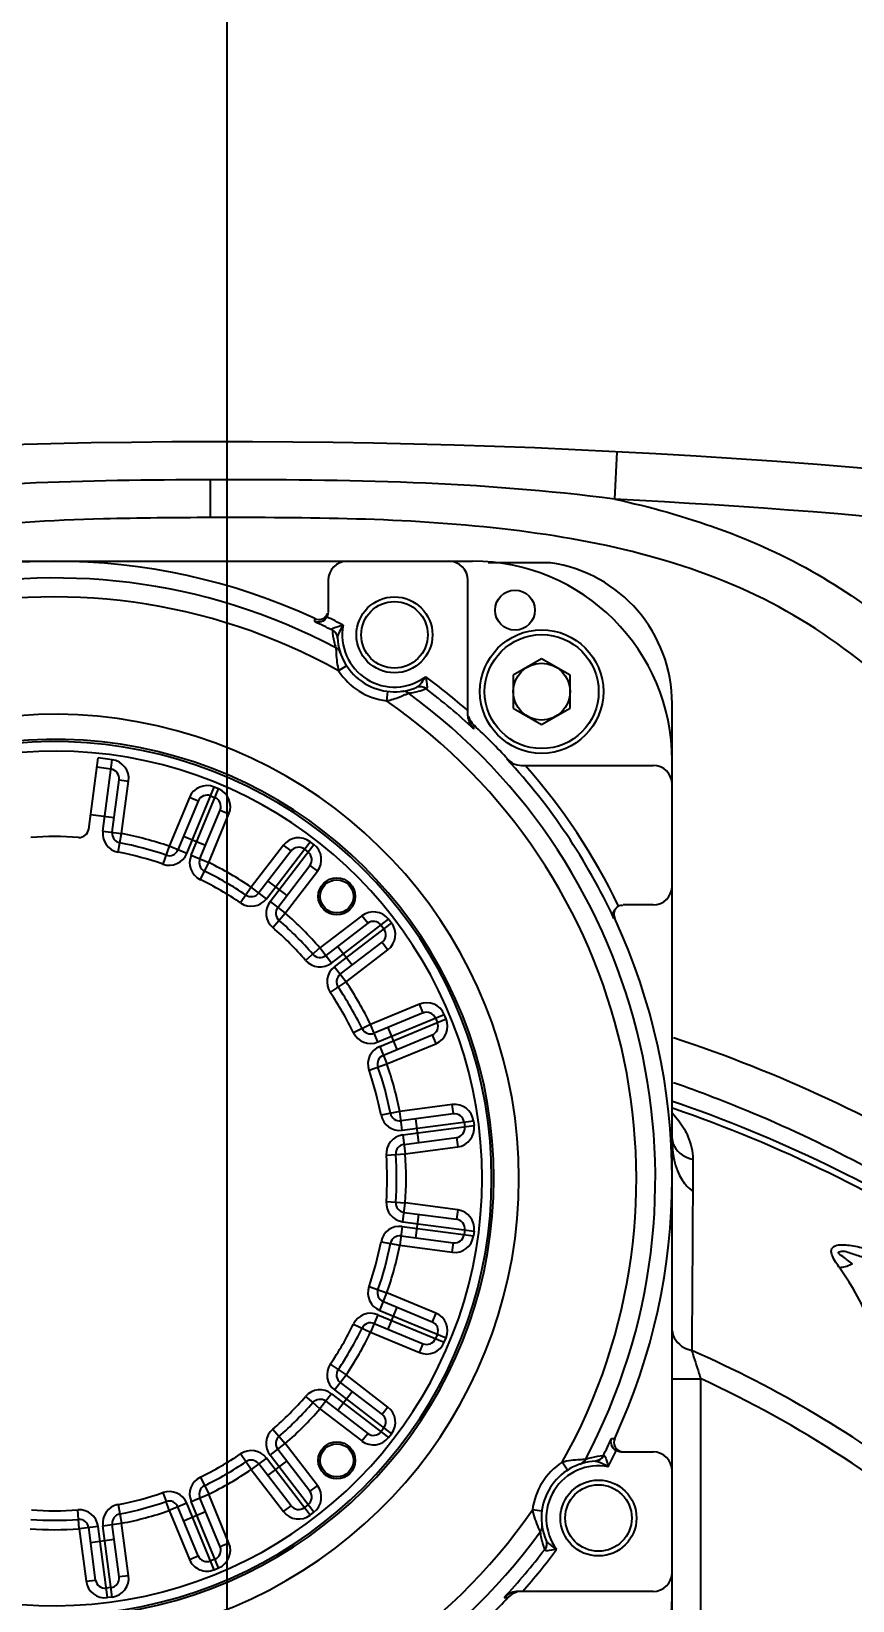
# Model space of a CAD drawing. Header units: millimetres. Extents: x 7426 to 8737, y 124 to 421.
# Drawn here: x 8493.94 to 8496.82, y 212.94 to 218.45 of the extents above; entities that cross this region are included whole.
import ezdxf

# ---------------------------------------------------------------- set-up
doc = ezdxf.new("R2010")
doc.units = ezdxf.units.MM
doc.linetypes.add('CENTER', pattern=[0.6, 0.375, -0.075, 0.075, -0.075])
for name, color, linetype in [('中心线', 7, 'Continuous'), ('外形图', 7, 'Continuous'), ('尺寸标注', 7, 'Continuous')]:
    doc.layers.add(name, color=color, linetype=linetype)
doc.styles.add('微软雅黑', font='msyh.ttc')
doc.dimstyles.new('尺寸标注_1_30比例', dxfattribs={"dimtxt": 2.1, "dimasz": 1.7, "dimexe": 0.5, "dimexo": 0.4, "dimgap": 0.5, "dimtad": 1, "dimdec": 1, "dimlfac": 30, "dimdsep": 46, "dimtxsty": '微软雅黑', "dimcen": 0.09, "dimadec": 0, "dimazin": 0, "dimtp": 0.01, "dimtm": 0.01, "dimtfac": 1, "dimtdec": 1, "dimtofl": 0, "dimtmove": 0, "dimatfit": 3, "dimfxl": 1, "dimtolj": 1, "dimarcsym": 0})

# ---------------------------------------------------------------- blocks, each defined once
blk = doc.blocks.new('*D1305')
at = {"layer": 'Defpoints', "color": 0}
for p in [(8485.0037, 232.4237), (8436.1924, 220.4238), (8494.6243, 210.1207), (8494.6243, 210.1207), (8553.9577, 210.1207)]:
    blk.add_point(p, dxfattribs=at)
at = {"layer": '尺寸标注', "color": 0, "lineweight": -2, "ltscale": 10}
blk.add_arc((8494.6243, 210.1207), 24.2895, 4.01089, 165.98911, dxfattribs=at)
at = {"layer": '尺寸标注', "color": 0}
for points in [[(8470.7803, 216.0602), (8471.3345, 215.9424), (8470.7038, 214.3385)], [(8518.5712, 211.8097), (8519.1375, 211.8295), (8518.9139, 210.1207)]]:
    blk.add_solid(points, dxfattribs=at)
at = {"layer": '尺寸标注', "color": 0, "insert": (8503.4089, 234.4644), "char_height": 2.1, "attachment_point": 5, "rotation": 340.1577, "style": '微软雅黑'}
blk.add_mtext('\\A1;+\\A1;170%%d', dxfattribs=at)

msp = doc.modelspace()

# ---------------------------------------------------------------- linework, layer by layer
at = {"layer": '中心线', "linetype": 'CENTER', "ltscale": 50}
msp.add_line((8494.6243, 210.1207), (8494.6243, 254.2299), dxfattribs=at)
at = {"layer": '外形图', "linetype": 'Continuous'}
for p, q in [((8495.9851, 216.8085), (8495.9936, 216.975)), ((8494.5667, 216.7438), (8494.5665, 216.8765)), ((8492.5528, 216.5909), (8495.4862, 216.5909)), ((8495.759, 216.5855), (8495.5402, 216.5855)), ((8494.9795, 216.5242), (8494.9795, 216.4107)), ((8495.4695, 216.0526), (8495.4695, 216.5242)), ((8494.9933, 216.35), (8494.9939, 216.3485)), ((8495.044, 216.2236), (8495.016, 216.2055)), ((8495.7283, 216.2485), (8495.6283, 216.1908)), ((8495.8283, 216.1908), (8495.7283, 216.2485)), ((8495.6283, 216.1908), (8495.6283, 216.0753)), ((8495.8283, 216.0753), (8495.8283, 216.1908)), ((8495.1877, 216.1338), (8495.1837, 216.1007)), ((8495.3219, 216.1436), (8495.3235, 216.1437)), ((8495.6283, 216.0753), (8495.7283, 216.0176)), ((8495.7283, 216.0176), (8495.8283, 216.0753)), ((8496.1862, 215.8909), (8496.1862, 216.0909)), ((8495.4908, 216.0015), (8495.4909, 216.0146)), ((8494.1389, 215.6502), (8494.1718, 215.9003)), ((8494.2214, 215.8938), (8494.1718, 215.9003)), ((8494.1884, 215.6436), (8494.2214, 215.8938)), ((8495.6067, 215.8956), (8495.6099, 215.8956)), ((8496.1862, 212.9575), (8496.1862, 215.8909)), ((8494.217, 215.8607), (8494.1675, 215.8672)), ((8495.6579, 215.8742), (8496.1195, 215.8742)), ((8494.2215, 215.6393), (8494.2457, 215.8233)), ((8494.2457, 215.8233), (8494.2788, 215.819)), ((8494.2545, 215.6349), (8494.2788, 215.819)), ((8494.4829, 215.5647), (8494.5795, 215.7978)), ((8494.4983, 215.5584), (8494.5948, 215.7914)), ((8494.5948, 215.7914), (8494.5795, 215.7978)), ((8494.4923, 215.7617), (8494.4213, 215.5902)), ((8494.5231, 215.749), (8494.4521, 215.5775)), ((8494.5231, 215.749), (8494.4923, 215.7617)), ((8494.5667, 215.767), (8494.5821, 215.7606)), ((8494.1457, 215.702), (8494.2283, 215.6911)), ((8494.5291, 215.5456), (8494.6001, 215.7171)), ((8494.5599, 215.5328), (8494.6309, 215.7043)), ((8494.6001, 215.7171), (8494.6309, 215.7043)), ((8494.1884, 215.6436), (8494.2545, 215.6349)), ((8494.2418, 215.5695), (8494.2545, 215.6349)), ((8494.4721, 215.6258), (8494.5491, 215.5939)), ((8494.4213, 215.5902), (8494.3996, 215.5272)), ((8494.4829, 215.5647), (8494.4213, 215.5902)), ((8494.4983, 215.5584), (8494.5599, 215.5328)), ((8494.8224, 215.5938), (8494.7094, 215.4465)), ((8494.8489, 215.5735), (8494.7359, 215.4262)), ((8494.7623, 215.4059), (8494.9159, 215.6061)), ((8494.7755, 215.3958), (8494.9291, 215.5959)), ((8494.8489, 215.5735), (8494.8224, 215.5938)), ((8494.8956, 215.5796), (8494.9088, 215.5695)), ((8494.9291, 215.5959), (8494.9159, 215.6061)), ((8494.5307, 215.4729), (8494.5599, 215.5328)), ((8494.802, 215.3755), (8494.915, 215.5228)), ((8494.915, 215.5228), (8494.9414, 215.5025)), ((8494.7677, 215.4677), (8494.8338, 215.417)), ((8494.8284, 215.3552), (8494.9414, 215.5025)), ((8494.7094, 215.4465), (8494.6721, 215.3913)), ((8494.7623, 215.4059), (8494.7094, 215.4465)), ((8494.7755, 215.3958), (8494.8284, 215.3552)), ((8494.7847, 215.3049), (8494.8284, 215.3552)), ((8495.0978, 215.3461), (8494.9505, 215.2331)), ((8495.1181, 215.3197), (8495.0978, 215.3461)), ((8496.1195, 215.3842), (8496.0141, 215.3842)), ((8495.1181, 215.3197), (8494.9708, 215.2067)), ((8494.9911, 215.1802), (8495.1912, 215.3338)), ((8495.0012, 215.167), (8495.2014, 215.3206)), ((8495.1648, 215.3135), (8495.1749, 215.3003)), ((8495.2014, 215.3206), (8495.1912, 215.3338)), ((8495.9846, 215.3368), (8495.982, 215.3368)), ((8494.9505, 215.2331), (8494.9002, 215.1894)), ((8494.9911, 215.1802), (8494.9505, 215.2331)), ((8495.063, 215.1724), (8495.0123, 215.2385)), ((8495.0215, 215.1406), (8495.1688, 215.2536)), ((8495.1688, 215.2536), (8495.1891, 215.2271)), ((8495.0418, 215.1141), (8495.1891, 215.2271)), ((8495.0012, 215.167), (8495.0418, 215.1141)), ((8494.9866, 215.0768), (8495.0418, 215.1141)), ((8495.2996, 215.0356), (8495.1281, 214.9646)), ((8495.3124, 215.0048), (8495.2996, 215.0356)), ((8495.1281, 214.9646), (8495.0682, 214.9354)), ((8495.1537, 214.903), (8495.1281, 214.9646)), ((8495.3124, 215.0048), (8495.1409, 214.9338)), ((8495.1537, 214.903), (8495.3867, 214.9995)), ((8495.16, 214.8876), (8495.3931, 214.9841)), ((8495.2211, 214.8768), (8495.1892, 214.9538)), ((8495.3559, 214.9868), (8495.3623, 214.9714)), ((8495.3931, 214.9841), (8495.3867, 214.9995)), ((8495.1728, 214.8568), (8495.3443, 214.9278)), ((8495.1855, 214.826), (8495.357, 214.897)), ((8495.3443, 214.9278), (8495.357, 214.897)), ((8495.16, 214.8876), (8495.1855, 214.826)), ((8495.1225, 214.8043), (8495.1855, 214.826)), ((8495.4143, 214.6835), (8495.2302, 214.6592)), ((8495.4186, 214.6504), (8495.4143, 214.6835)), ((8495.2302, 214.6592), (8495.1648, 214.6465)), ((8495.2389, 214.5931), (8495.2302, 214.6592)), ((8495.4186, 214.6504), (8495.2346, 214.6262)), ((8495.2389, 214.5931), (8495.4891, 214.6261)), ((8495.2973, 214.5504), (8495.2864, 214.633)), ((8495.456, 214.6217), (8495.4582, 214.6052)), ((8495.4891, 214.6261), (8495.4912, 214.6096)), ((8495.2411, 214.5766), (8495.4912, 214.6096)), ((8495.2411, 214.5766), (8495.2498, 214.5105)), ((8495.2455, 214.5436), (8495.4295, 214.5678)), ((8495.4295, 214.5678), (8495.4338, 214.5348)), ((8495.2498, 214.5105), (8495.4338, 214.5348)), ((8495.1833, 214.5059), (8495.2498, 214.5105)), ((8495.1833, 214.3425), (8495.2498, 214.3379)), ((8495.2411, 214.2718), (8495.2498, 214.3379)), ((8495.2455, 214.3048), (8495.4295, 214.2806)), ((8495.4338, 214.3136), (8495.2498, 214.3379)), ((8495.2864, 214.2154), (8495.2973, 214.298)), ((8495.4338, 214.3136), (8495.4295, 214.2806)), ((8495.2389, 214.2553), (8495.2302, 214.1892)), ((8495.2389, 214.2553), (8495.4891, 214.2223)), ((8495.2411, 214.2718), (8495.4912, 214.2389)), ((8495.4582, 214.2432), (8495.456, 214.2267)), ((8495.4912, 214.2389), (8495.4891, 214.2223)), ((8495.1648, 214.2019), (8495.2302, 214.1892)), ((8495.2302, 214.1892), (8495.4143, 214.1649)), ((8495.2346, 214.2222), (8495.4186, 214.198)), ((8495.4143, 214.1649), (8495.4186, 214.198)), ((8495.1225, 214.0441), (8495.1855, 214.0224)), ((8495.16, 213.9608), (8495.1855, 214.0224)), ((8495.357, 213.9514), (8495.1855, 214.0224)), ((8495.16, 213.9608), (8495.3931, 213.8643)), ((8495.1728, 213.9916), (8495.3443, 213.9206)), ((8495.1892, 213.8946), (8495.2211, 213.9716)), ((8495.0682, 213.913), (8495.1281, 213.8838)), ((8495.1537, 213.9454), (8495.1281, 213.8838)), ((8495.1409, 213.9146), (8495.3124, 213.8436)), ((8495.1537, 213.9454), (8495.3867, 213.8489)), ((8495.357, 213.9514), (8495.3443, 213.9206)), ((8495.1281, 213.8838), (8495.2996, 213.8128)), ((8495.3623, 213.877), (8495.3559, 213.8616)), ((8495.3867, 213.8489), (8495.3931, 213.8643)), ((8495.2996, 213.8128), (8495.3124, 213.8436)), ((8494.9866, 213.7716), (8495.0418, 213.7343)), ((8495.0012, 213.6814), (8495.0418, 213.7343)), ((8495.0215, 213.7078), (8495.1688, 213.5948)), ((8495.1891, 213.6213), (8495.0418, 213.7343)), ((8496.1862, 213.7211), (8496.2862, 213.7211)), ((8496.2862, 213.7211), (8496.2862, 212.7575)), ((8494.9002, 213.659), (8494.9253, 213.6371)), ((8494.9505, 213.6153), (8494.9253, 213.6371)), ((8494.9911, 213.6682), (8494.9505, 213.6153)), ((8494.9708, 213.6417), (8495.1181, 213.5287)), ((8494.9911, 213.6682), (8495.1912, 213.5146)), ((8495.0012, 213.6814), (8495.2014, 213.5278)), ((8495.0123, 213.6099), (8495.063, 213.676)), ((8494.9505, 213.6153), (8495.0978, 213.5023)), ((8495.1891, 213.6213), (8495.1688, 213.5948)), ((8494.7847, 213.5435), (8494.8284, 213.4932)), ((8495.0978, 213.5023), (8495.1181, 213.5287)), ((8495.1749, 213.5481), (8495.1648, 213.5349)), ((8495.1912, 213.5146), (8495.2014, 213.5278)), ((8494.7755, 213.4526), (8494.8284, 213.4932)), ((8494.915, 213.3256), (8494.802, 213.4729)), ((8494.9414, 213.3459), (8494.8284, 213.4932)), ((8494.7094, 213.4019), (8494.6721, 213.4571)), ((8494.7623, 213.4425), (8494.7094, 213.4019)), ((8494.8489, 213.2749), (8494.7359, 213.4222)), ((8494.9159, 213.2423), (8494.7623, 213.4425)), ((8494.7677, 213.3807), (8494.8338, 213.4314)), ((8494.9291, 213.2525), (8494.7755, 213.4526)), ((8495.8189, 213.3997), (8495.8008, 213.4277)), ((8495.9239, 213.4308), (8495.9276, 213.4296)), ((8495.9453, 213.4504), (8495.9438, 213.4498)), ((8496.006, 213.4642), (8496.1195, 213.4642)), ((8494.5307, 213.3755), (8494.5599, 213.3156)), ((8494.7094, 213.4019), (8494.8224, 213.2546)), ((8494.3996, 213.3212), (8494.4105, 213.2897)), ((8494.4983, 213.29), (8494.5599, 213.3156)), ((8494.6001, 213.1313), (8494.5291, 213.3028)), ((8494.6309, 213.1441), (8494.5599, 213.3156)), ((8494.9414, 213.3459), (8494.915, 213.3256)), ((8494.1058, 213.1939), (8494.1012, 213.2604)), ((8494.2418, 213.2789), (8494.2545, 213.2135)), ((8494.4108, 213.2887), (8494.4105, 213.2897)), ((8494.4172, 213.27), (8494.4108, 213.2887)), ((8494.4213, 213.2582), (8494.4172, 213.27)), ((8494.4829, 213.2837), (8494.4213, 213.2582)), ((8494.4213, 213.2582), (8494.4923, 213.0867)), ((8494.5231, 213.0994), (8494.4521, 213.2709)), ((8494.4721, 213.2226), (8494.5491, 213.2545)), ((8494.5795, 213.0506), (8494.4829, 213.2837)), ((8494.5948, 213.057), (8494.4983, 213.29)), ((8494.8224, 213.2546), (8494.8489, 213.2749)), ((8494.9088, 213.2789), (8494.8956, 213.2688)), ((8494.9159, 213.2423), (8494.9291, 213.2525)), ((8495.7291, 213.256), (8495.696, 213.2601)), ((8494.1719, 213.2026), (8494.1058, 213.1939)), ((8494.1058, 213.1939), (8494.1301, 213.0099)), ((8494.1631, 213.0142), (8494.1389, 213.1982)), ((8494.2049, 212.9525), (8494.1719, 213.2026)), ((8494.1884, 213.2048), (8494.2545, 213.2135)), ((8494.2214, 212.9546), (8494.1884, 213.2048)), ((8494.2457, 213.0251), (8494.2215, 213.2091)), ((8494.2788, 213.0294), (8494.2545, 213.2135)), ((8494.1457, 213.1464), (8494.2283, 213.1573)), ((8494.6309, 213.1441), (8494.6001, 213.1313)), ((8494.4923, 213.0867), (8494.5231, 213.0994)), ((8494.5821, 213.0878), (8494.5667, 213.0814)), ((8495.7389, 213.1218), (8495.739, 213.1202)), ((8494.2788, 213.0294), (8494.2457, 213.0251)), ((8494.5795, 213.0506), (8494.5948, 213.057)), ((8494.1301, 213.0099), (8494.1631, 213.0142)), ((8494.217, 212.9877), (8494.2005, 212.9855)), ((8496.1195, 212.9742), (8495.6479, 212.9742)), ((8494.2214, 212.9546), (8494.2049, 212.9525)), ((8495.5968, 212.9529), (8495.6099, 212.9528)), ((8496.1862, 212.7575), (8496.1862, 212.9575))]:
    msp.add_line(p, q, dxfattribs=at)
at = {"layer": '外形图'}
msp.add_circle((8494.6063, 210.1207), 9.7901, dxfattribs=at)
at = {"layer": '外形图', "linetype": 'Continuous'}
for centre, radius in [((8495.2118, 216.3323), 0.1333), ((8495.2118, 216.3323), 0.1167), ((8495.6348, 216.4189), 0.07), ((8495.7283, 216.133), 0.2167), ((8495.7283, 216.133), 0.2), ((8495.7283, 216.133), 0.1), ((8495.0095, 215.4142), 0.065), ((8495.0095, 215.4142), 0.0583), ((8495.0095, 213.4343), 0.065), ((8495.0095, 213.4343), 0.0583), ((8495.9276, 213.2319), 0.1333), ((8495.9276, 213.2319), 0.1167)]:
    msp.add_circle(centre, radius, dxfattribs=at)
at = {"layer": '外形图'}
msp.add_arc((8494.6243, 210.1207), 59.3333, 190, 44.357129, dxfattribs=at)
at = {"layer": '外形图', "linetype": 'Continuous'}
for centre, radius, start, end in [((8494.6243, 190.3435), 26.6667, 80.97577, 100.46271), ((8494.6243, 190.3435), 26.5, 81.02481, 87.05662), ((8494.0195, 214.4242), 2.1667, 65.0887, 114.9113), ((8495.0462, 216.5242), 0.0667, 90, 180), ((8495.4028, 216.5242), 0.0667, 0, 90), ((8495.4862, 215.8909), 0.7, 0, 90), ((8495.6862, 216.0909), 0.5, 0, 81.624), ((8494.0195, 214.4242), 2.1076, 62.0736, 143.9264), ((8494.0195, 214.4242), 2.041, 60.7761, 145.2238), ((8494.9462, 216.4195), 0.0333, 245.1046, 335.9296), ((8492.5631, 216.3931), 2.369, 359.6498, 359.9079), ((8494.0195, 214.4242), 2.1903, 62.4747, 64.1211), ((8494.0195, 214.4242), 2.157, 63.144, 64.9705), ((8495.2275, 216.3637), 0.2341, 183.7167, 193.8115), ((8495.2118, 216.3323), 0.1833, 169.2386, 306.7613), ((8495.2276, 216.3639), 0.2342, 193.839, 199.3152), ((8495.4266, 216.2893), 0.42, 180.395, 182.9973), ((8495.2118, 216.3323), 0.2, 182.7361, 293.2639), ((8494.9807, 216.3189), 0.0315, 3.325, 6.881), ((8495.2118, 216.3323), 0.2333, 212.9341, 263.0659), ((8494.0195, 214.4242), 2.1903, 48.5458, 53.5253), ((8495.0894, 216.4817), 0.3932, 291.0022, 293.5221), ((8495.0748, 216.5156), 0.43, 293.5049, 294.9381), ((8495.0768, 216.5118), 0.4258, 294.913, 295.5636), ((8495.2332, 216.3603), 0.2342, 276.6848, 282.161), ((8494.0195, 214.4242), 2.1076, 332.0736, 53.9264), ((8495.2333, 216.3596), 0.2335, 282.1945, 284.7841), ((8495.3011, 216.1187), 0.0315, 109.1184, 112.6751), ((8495.2319, 216.3649), 0.2389, 284.7773, 285.2507), ((8495.2334, 216.3596), 0.2335, 285.2441, 292.2882), ((8494.0195, 214.4242), 2.157, 46.9926, 52.856), ((8494.0195, 214.4242), 2.041, 330.7761, 55.2239), ((8494.0195, 214.4242), 1.629, 205.5058, 154.492), ((8495.5362, 216.0636), 0.0667, 195.7585, 227.2447), ((8494.0195, 214.4242), 2.1667, 42.7743, 47.2258), ((8494.0195, 214.4242), 1.5412, 207.0999, 152.9001), ((8494.0195, 214.4242), 1.5333, 207.9101, 152.0899), ((8494.0195, 214.4242), 1.5, 209.2676, 150.7324), ((8494.2127, 215.8277), 0.0667, 352.5, 82.5), ((8494.0195, 214.4242), 2.1643, 24.9402, 42.8318), ((8495.6582, 215.947), 0.0727, 224.9387, 235.3317), ((8495.6589, 215.9409), 0.0667, 222.7428, 238.515), ((8494.2127, 215.8277), 0.0333, 352.5, 82.5), ((8495.6586, 215.9476), 0.0735, 235.3363, 244.865), ((8494.0195, 214.4242), 2.1976, 25.7869, 41.2854), ((8496.1195, 215.8075), 0.0667, 0, 90), ((8494.5539, 215.7362), 0.0667, 67.5, 157.5), ((8494.5693, 215.7298), 0.0667, 337.5, 67.5), ((8494.5539, 215.7362), 0.0333, 67.5, 157.5), ((8494.5693, 215.7298), 0.0333, 337.5, 67.5), ((8494.0195, 214.4242), 1.2, 85.9864, 94.0136), ((8494.1058, 215.6545), 0.0333, 265.9864, 352.5), ((8494.2545, 215.6349), 0.0667, 172.5, 259.0136), ((8494.2545, 215.6349), 0.0333, 172.5, 259.0136), ((8494.0195, 214.4242), 1.2333, 70.9864, 79.0136), ((8494.8753, 215.5532), 0.0667, 52.5, 142.5), ((8494.0195, 214.4242), 1.1667, 70.9864, 79.0136), ((8494.0195, 214.4242), 1.2, 70.9864, 79.0136), ((8494.4213, 215.5902), 0.0667, 250.9864, 337.5), ((8494.4213, 215.5902), 0.0333, 250.9864, 337.5), ((8494.5599, 215.5328), 0.0667, 157.5, 244.0136), ((8494.8753, 215.5532), 0.0333, 52.5, 142.5), ((8494.8885, 215.543), 0.0333, 322.5, 52.5), ((8494.8885, 215.543), 0.0667, 322.5, 52.5), ((8494.5599, 215.5328), 0.0333, 157.5, 244.0136), ((8494.0195, 214.4242), 1.2333, 55.9864, 64.0136), ((8494.0195, 214.4242), 1.1667, 55.9864, 64.0136), ((8494.0195, 214.4242), 1.2, 55.9864, 64.0136), ((8496.1195, 215.4509), 0.0667, 270, 0), ((8494.7094, 215.4465), 0.0667, 235.9864, 322.5), ((8494.7094, 215.4465), 0.0333, 235.9864, 322.5), ((8494.8284, 215.3552), 0.0667, 142.5, 229.0136), ((8494.8284, 215.3552), 0.0333, 142.5, 229.0136), ((8494.0195, 214.4242), 1.2333, 40.9864, 49.0136), ((8495.1383, 215.2932), 0.0667, 37.5, 127.5), ((8496.0121, 215.3489), 0.0325, 186.9951, 201.8291), ((8496.0148, 215.3509), 0.0333, 158.9454, 204.9003), ((8494.0195, 214.4242), 1.1667, 40.9864, 49.0136), ((8494.0195, 214.4242), 1.2, 40.9864, 49.0136), ((8495.1383, 215.2932), 0.0333, 37.5, 127.5), ((8495.1485, 215.28), 0.0333, 307.5, 37.5), ((8495.1485, 215.28), 0.0667, 307.5, 37.5), ((8494.0195, 214.4242), 2.1667, 335.0887, 24.9113), ((8494.9505, 215.2331), 0.0667, 220.9864, 307.5), ((8494.9505, 215.2331), 0.0333, 220.9864, 307.5), ((8495.0418, 215.1141), 0.0667, 127.5, 214.0136), ((8495.0418, 215.1141), 0.0333, 127.5, 214.0136), ((8494.0195, 214.4242), 1.1667, 25.9864, 34.0136), ((8494.0195, 214.4242), 1.2, 25.9864, 34.0136), ((8494.0195, 214.4242), 1.2333, 25.9864, 34.0136), ((8495.3251, 214.974), 0.0667, 22.5, 112.5), ((8495.3251, 214.974), 0.0333, 22.5, 112.5), ((8495.3315, 214.9586), 0.0333, 292.5, 22.5), ((8495.3315, 214.9586), 0.0667, 292.5, 22.5), ((8495.1281, 214.9646), 0.0667, 205.9864, 292.5), ((8495.1281, 214.9646), 0.0333, 205.9864, 292.5), ((8494.6513, 210.2446), 4.9201, 58.1644, 71.7681), ((8495.1855, 214.826), 0.0667, 112.5, 199.0136), ((8495.1855, 214.826), 0.0333, 112.5, 199.0136), ((8494.0195, 214.4242), 1.1667, 10.9864, 19.0136), ((8494.0195, 214.4242), 1.2, 10.9864, 19.0136), ((8494.0195, 214.4242), 1.2333, 10.9864, 19.0136), ((8495.423, 214.6174), 0.0667, 7.5, 97.5), ((8494.6243, 210.1207), 4.8333, 57.1425, 71.1757), ((8495.2302, 214.6592), 0.0667, 190.9864, 277.5), ((8495.2302, 214.6592), 0.0333, 190.9864, 277.5), ((8495.423, 214.6174), 0.0333, 7.5, 97.5), ((8494.6243, 210.1207), 4.8106, 56.888, 71.0445), ((8495.2498, 214.5105), 0.0667, 97.5, 184.0136), ((8495.4251, 214.6009), 0.0333, 277.5, 7.5), ((8495.4251, 214.6009), 0.0667, 277.5, 7.5), ((8495.2498, 214.5105), 0.0333, 97.5, 184.0136), ((8494.0195, 214.4242), 1.1667, 355.9864, 4.0136), ((8494.0195, 214.4242), 1.2, 355.9864, 4.0136), ((8494.0195, 214.4242), 1.2333, 355.9864, 4.0136), ((8495.2498, 214.3379), 0.0667, 175.9864, 262.5), ((8495.2498, 214.3379), 0.0333, 175.9864, 262.5), ((8495.4251, 214.2476), 0.0667, 352.5, 82.5), ((8495.2302, 214.1892), 0.0667, 82.5, 169.0136), ((8495.4251, 214.2476), 0.0333, 352.5, 82.5), ((8494.0195, 214.4242), 1.1667, 340.9864, 349.0136), ((8494.0195, 214.4242), 1.2, 340.9864, 349.0136), ((8494.0195, 214.4242), 1.2333, 340.9864, 349.0136), ((8495.2302, 214.1892), 0.0333, 82.5, 169.0136), ((8495.423, 214.231), 0.0667, 262.5, 352.5), ((8495.423, 214.231), 0.0333, 262.5, 352.5), ((8495.1855, 214.0224), 0.0667, 160.9864, 247.5), ((8495.1855, 214.0224), 0.0333, 160.9864, 247.5), ((8494.0195, 214.4242), 1.1667, 325.9864, 334.0136), ((8495.1281, 213.8838), 0.0667, 67.5, 154.0136), ((8495.1281, 213.8838), 0.0333, 67.5, 154.0136), ((8495.3315, 213.8898), 0.0333, 337.5, 67.5), ((8495.3315, 213.8898), 0.0667, 337.5, 67.5), ((8494.0195, 214.4242), 1.2, 325.9864, 334.0136), ((8494.0195, 214.4242), 1.2333, 325.9864, 334.0136), ((8495.3251, 213.8744), 0.0333, 247.5, 337.5), ((8495.3251, 213.8744), 0.0667, 247.5, 337.5), ((8494.6243, 210.1207), 4.0428, 52.3403, 66.212), ((8495.0418, 213.7343), 0.0667, 145.9864, 232.5), ((8495.0418, 213.7343), 0.0333, 145.9864, 232.5), ((8494.6243, 210.1207), 3.9655, 48.6562, 65.2235), ((8494.0195, 214.4242), 1.1667, 310.9864, 319.0136), ((8494.0195, 214.4242), 1.2, 310.9864, 319.0136), ((8494.9505, 213.6153), 0.0667, 52.5, 139.0136), ((8494.9505, 213.6153), 0.0333, 52.5, 139.0136), ((8494.0195, 214.4242), 1.2333, 310.9864, 319.0136), ((8495.1485, 213.5684), 0.0333, 322.5, 52.5), ((8495.1485, 213.5684), 0.0667, 322.5, 52.5), ((8494.8284, 213.4932), 0.0667, 130.9864, 217.5), ((8495.1383, 213.5552), 0.0333, 232.5, 322.5), ((8494.7094, 213.4019), 0.0667, 37.5, 124.0136), ((8494.8284, 213.4932), 0.0333, 130.9864, 217.5), ((8495.1383, 213.5552), 0.0667, 232.5, 322.5), ((8494.0195, 214.4242), 2.157, 333.144, 334.9705), ((8494.0195, 214.4242), 2.1903, 332.4747, 334.1211), ((8495.9884, 215.8805), 2.369, 269.6498, 269.9079), ((8496.0148, 213.4975), 0.0333, 155.0844, 257.3265), ((8494.0195, 214.4242), 1.1667, 295.9864, 304.0136), ((8494.0195, 214.4242), 1.2, 295.9864, 304.0136), ((8494.7094, 213.4019), 0.0333, 37.5, 124.0136), ((8495.9276, 213.2319), 0.2333, 122.9341, 173.066), ((8495.9276, 213.2319), 0.2, 92.7361, 203.2639), ((8495.9276, 213.2319), 0.1833, 79.2387, 216.7613), ((8495.8846, 213.0171), 0.42, 90.395, 92.9973), ((8495.9592, 213.2161), 0.2342, 103.839, 109.3152), ((8495.959, 213.2162), 0.2341, 93.7167, 103.8115), ((8495.9142, 213.463), 0.0315, 273.325, 276.881), ((8496.1195, 213.3975), 0.0667, 0, 90), ((8494.5599, 213.3156), 0.0667, 115.9864, 202.5), ((8494.0195, 214.4242), 1.2333, 295.9864, 304.0136), ((8494.0195, 214.4242), 1.1667, 280.9864, 289.0136), ((8494.4213, 213.2582), 0.0667, 22.5, 109.0136), ((8494.5599, 213.3156), 0.0333, 115.9864, 202.5), ((8494.8885, 213.3054), 0.0333, 307.5, 37.5), ((8494.8885, 213.3054), 0.0667, 307.5, 37.5), ((8494.0195, 214.4242), 2.041, 240.7761, 325.2239), ((8494.0195, 214.4242), 1.1667, 265.9864, 274.0136), ((8494.1058, 213.1939), 0.0667, 7.5, 94.0136), ((8494.2545, 213.2135), 0.0667, 100.9864, 187.5), ((8494.2545, 213.2135), 0.0333, 100.9864, 187.5), ((8494.0195, 214.4242), 1.2, 280.9864, 289.0136), ((8494.0195, 214.4242), 1.2333, 280.9864, 289.0136), ((8494.4213, 213.2582), 0.0333, 22.5, 109.0136), ((8494.8753, 213.2952), 0.0667, 217.5, 307.5), ((8494.8753, 213.2952), 0.0333, 217.5, 307.5), ((8494.0195, 214.4242), 1.2333, 265.9864, 274.0136), ((8494.0195, 214.4242), 1.2, 265.9864, 274.0136), ((8494.1058, 213.1939), 0.0333, 7.5, 94.0136), ((8496.1109, 213.3689), 0.43, 203.5049, 204.9381), ((8494.0195, 214.4242), 2.1076, 242.0736, 323.9264), ((8494.5693, 213.1186), 0.0667, 292.5, 22.5), ((8496.1071, 213.3669), 0.4258, 204.913, 205.5637), ((8495.9557, 213.2105), 0.2342, 186.6848, 192.161), ((8495.9549, 213.2104), 0.2335, 192.1945, 194.7841), ((8495.9602, 213.2118), 0.2389, 194.7773, 195.2507), ((8495.9549, 213.2103), 0.2335, 195.2441, 202.2882), ((8494.5539, 213.1122), 0.0667, 202.5, 292.5), ((8494.5539, 213.1122), 0.0333, 202.5, 292.5), ((8494.5693, 213.1186), 0.0333, 292.5, 22.5), ((8494.0195, 214.4242), 2.157, 316.9926, 322.856), ((8494.0195, 214.4242), 2.1903, 318.5458, 323.5253), ((8494.2127, 213.0207), 0.0333, 277.5, 7.5), ((8494.2127, 213.0207), 0.0667, 277.5, 7.5), ((8496.1195, 213.0409), 0.0667, 270, 0), ((8494.1962, 213.0186), 0.0667, 187.5, 277.5), ((8494.1962, 213.0186), 0.0333, 187.5, 277.5), ((8495.6589, 212.9075), 0.0667, 105.7616, 137.2659), ((8495.4862, 212.9575), 0.7, 270, 0), ((8494.0195, 214.4242), 2.1667, 312.7743, 317.2249)]:
    msp.add_arc(centre, radius, start, end, dxfattribs=at)
for points in [[(8494.5665, 216.8766), (8494.1314, 216.8758), (8493.6943, 216.8655), (8493.263, 216.8085)], [(8495.9851, 216.8085), (8495.5157, 216.8705), (8495.0399, 216.8776), (8494.5665, 216.8766)], [(8494.9755, 216.3948), (8494.9779, 216.3993), (8494.9802, 216.4054), (8494.9779, 216.41)], [(8495.012, 216.3228), (8495.0115, 216.3338), (8495.0033, 216.3454), (8494.9933, 216.35)], [(8494.9939, 216.3485), (8495.0033, 216.3438), (8495.0107, 216.3331), (8495.012, 216.3227)], [(8495.0225, 216.2677), (8495.0199, 216.2755), (8495.0138, 216.2826), (8495.0066, 216.2864)], [(8495.0071, 216.2673), (8495.0082, 216.2465), (8495.0109, 216.2256), (8495.016, 216.2055)], [(8495.1837, 216.1007), (8495.1996, 216.104), (8495.2152, 216.1089), (8495.2303, 216.1147)], [(8495.2605, 216.1277), (8495.2539, 216.1325), (8495.2449, 216.1349), (8495.2368, 216.1339)], [(8495.3235, 216.1437), (8495.3149, 216.1506), (8495.3009, 216.1529), (8495.2908, 216.1486)], [(8495.3219, 216.1436), (8495.3136, 216.1499), (8495.3007, 216.1519), (8495.2908, 216.1485)], [(8495.6274, 215.8811), (8495.6368, 215.8766), (8495.6475, 215.8742), (8495.6579, 215.8742)], [(8495.9799, 215.345), (8495.9793, 215.3501), (8495.9798, 215.3555), (8495.9815, 215.3603)], [(8495.9815, 215.3603), (8495.9842, 215.3686), (8495.9906, 215.3761), (8495.9983, 215.3802)], [(8495.9983, 215.3802), (8496.0027, 215.3826), (8496.0088, 215.3849), (8496.0133, 215.3826)], [(8496.1871, 214.6527), (8496.2027, 214.6361), (8496.2166, 214.6177), (8496.2279, 214.598)], [(8496.2591, 214.4915), (8496.2589, 214.4545), (8496.2592, 214.4174), (8496.2585, 214.3804)], [(8496.2585, 214.3804), (8496.2574, 214.1936), (8496.2563, 214.0068), (8496.255, 213.82)], [(8496.8194, 214.1243), (8496.806, 214.1182), (8496.7916, 214.1099), (8496.777, 214.1118)], [(8496.006, 213.4642), (8496.0009, 213.4642), (8495.9946, 213.4652), (8495.9917, 213.4693)], [(8495.8626, 213.4366), (8495.8418, 213.4355), (8495.8209, 213.4328), (8495.8008, 213.4277)], [(8495.863, 213.4212), (8495.8708, 213.4238), (8495.8779, 213.4299), (8495.8817, 213.4371)], [(8495.9438, 213.4498), (8495.9391, 213.4404), (8495.9284, 213.433), (8495.918, 213.4317)], [(8495.9181, 213.4317), (8495.9291, 213.4322), (8495.9407, 213.4404), (8495.9453, 213.4504)], [(8495.696, 213.2601), (8495.7005, 213.2385), (8495.7078, 213.2175), (8495.7165, 213.1974)], [(8495.7292, 213.2069), (8495.7302, 213.1988), (8495.7278, 213.1898), (8495.723, 213.1832)], [(8495.7456, 213.1436), (8495.746, 213.136), (8495.7435, 213.1278), (8495.7389, 213.1218)], [(8495.7439, 213.1529), (8495.7482, 213.1428), (8495.7459, 213.1288), (8495.739, 213.1202)], [(8495.7431, 213.1547), (8495.7446, 213.1512), (8495.7454, 213.1474), (8495.7456, 213.1436)], [(8495.7487, 213.1465), (8495.7581, 213.137), (8495.7694, 213.1294), (8495.7807, 213.1222)]]:
    msp.add_open_spline(points, degree=3, dxfattribs=at)
for points, knots in [([(8495.9851, 216.8085), (8496.2318, 216.7553), (8496.7184, 216.5893), (8497.2903, 216.0875), (8497.7328, 215.4911), (8497.9913, 215.0729), (8498.1242, 214.8655)], [0, 0, 0, 0, 0.253975, 0.505438, 0.752098, 1, 1, 1, 1]), ([(8494.5667, 216.7438), (8494.4414, 216.7435), (8493.9514, 216.7392), (8493.454, 216.6998), (8493.1031, 216.5972)], [0, 0, 0, 0, 0.255336, 1, 1, 1, 1]), ([(8497.8309, 215.0168), (8497.6545, 215.295), (8497.3858, 215.7067), (8496.9418, 216.1846), (8496.4053, 216.5595), (8495.5736, 216.7424), (8494.9079, 216.7443), (8494.5667, 216.7438)], [0, 0, 0, 0, 0.250067, 0.371546, 0.493217, 0.741015, 1, 1, 1, 1]), ([(8494.9755, 216.3948), (8494.9711, 216.3868), (8494.9567, 216.3751), (8494.9389, 216.3759), (8494.9321, 216.3786)], [0, 0, 0, 0, 0.553483, 1, 1, 1, 1]), ([(8494.9933, 216.35), (8494.991, 216.3549), (8495.0138, 216.3616), (8495.0232, 216.3648), (8495.0317, 216.3665)], [0, 0, 0, 0, 0.385806, 1, 1, 1, 1]), ([(8495.0317, 216.3665), (8495.0272, 216.3591), (8495.0202, 216.3451), (8495.0117, 216.3301), (8495.012, 216.3228)], [0, 0, 0, 0, 0.542493, 1, 1, 1, 1]), ([(8495.3215, 216.1854), (8495.3168, 216.1781), (8495.3074, 216.1657), (8495.2976, 216.1515), (8495.2908, 216.1486)], [0, 0, 0, 0, 0.542493, 1, 1, 1, 1]), ([(8495.3235, 216.1437), (8495.3289, 216.1438), (8495.3249, 216.1671), (8495.3236, 216.177), (8495.3215, 216.1854)], [0, 0, 0, 0, 0.386, 1, 1, 1, 1]), ([(8495.4908, 216.0015), (8495.4811, 216.0112), (8495.4716, 216.0288), (8495.4695, 216.0475), (8495.4695, 216.0526)], [0, 0, 0, 0, 0.728562, 1, 1, 1, 1]), ([(8497.2477, 214.2369), (8497.0018, 214.3988), (8496.6522, 214.5863), (8496.2845, 214.7272), (8496.1908, 214.7597)], [0, 0, 0, 0, 0.747974, 1, 1, 1, 1]), ([(8496.2279, 214.598), (8496.2329, 214.5893), (8496.2497, 214.5562), (8496.2592, 214.5187), (8496.2591, 214.4915)], [0, 0, 0, 0, 0.26849, 1, 1, 1, 1]), ([(8496.1862, 214.5639), (8496.1862, 214.5136), (8496.1969, 214.4417), (8496.2436, 214.3891), (8496.2585, 214.3804)], [0, 0, 0, 0, 0.744658, 1, 1, 1, 1]), ([(8496.1862, 214.5639), (8496.1862, 214.5386), (8496.2153, 214.5042), (8496.249, 214.4936), (8496.2591, 214.4915)], [0, 0, 0, 0, 0.710416, 1, 1, 1, 1]), ([(8496.7744, 214.1088), (8496.7645, 214.1224), (8496.7515, 214.1414), (8496.741, 214.1733), (8496.7586, 214.1912), (8496.7828, 214.1915), (8496.8182, 214.189), (8496.8833, 214.1744), (8496.9751, 214.1447), (8497.0472, 214.1153), (8497.083, 214.0994)], [0, 0, 0, 0, 0.117001, 0.166499, 0.210662, 0.266865, 0.328937, 0.459214, 0.727646, 1, 1, 1, 1]), ([(8496.8194, 214.1243), (8496.8135, 214.1284), (8496.8012, 214.1367), (8496.7879, 214.1487), (8496.7604, 214.1655), (8496.79, 214.1711), (8496.8069, 214.1636), (8496.8366, 214.1548), (8496.8858, 214.1369), (8496.9565, 214.1097), (8497.0123, 214.0869), (8497.0401, 214.0753)], [0, 0, 0, 0, 0.061359, 0.119813, 0.182208, 0.227938, 0.293271, 0.35695, 0.485844, 0.743123, 1, 1, 1, 1]), ([(8496.9681, 213.534), (8496.9642, 213.5817), (8496.939, 213.783), (8496.866, 213.983), (8496.7744, 214.1088)], [0, 0, 0, 0, 0.235108, 1, 1, 1, 1]), ([(8498.9351, 213.9696), (8498.6607, 213.864), (8498.1564, 213.625), (8497.5852, 213.2769), (8497.1961, 213.0181), (8496.97, 212.8569), (8496.8127, 212.7267), (8496.7335, 212.6352), (8496.7242, 212.5927)], [0, 0, 0, 0, 0.335785, 0.635126, 0.762781, 0.870219, 0.950241, 1, 1, 1, 1]), ([(8496.1862, 213.8907), (8496.1862, 213.8664), (8496.2134, 213.8334), (8496.2454, 213.8223), (8496.255, 213.82)], [0, 0, 0, 0, 0.710254, 1, 1, 1, 1]), ([(8496.255, 213.82), (8496.2572, 213.8127), (8496.2674, 213.7797), (8496.2779, 213.7468), (8496.2862, 213.7211)], [0, 0, 0, 0, 0.219298, 1, 1, 1, 1]), ([(8495.9901, 213.4682), (8495.9821, 213.4726), (8495.9704, 213.487), (8495.9712, 213.5048), (8495.9739, 213.5116)], [0, 0, 0, 0, 0.553483, 1, 1, 1, 1]), ([(8495.9181, 213.4317), (8495.919, 213.4317), (8495.921, 213.4315), (8495.9229, 213.431), (8495.9239, 213.4308)], [0, 0, 0, 0, 0.463984, 1, 1, 1, 1]), ([(8495.9276, 213.4296), (8495.93, 213.4287), (8495.9418, 213.4236), (8495.9531, 213.4173), (8495.9618, 213.412)], [0, 0, 0, 0, 0.202925, 1, 1, 1, 1]), ([(8495.9453, 213.4504), (8495.9502, 213.4527), (8495.9569, 213.4299), (8495.9601, 213.4205), (8495.9618, 213.412)], [0, 0, 0, 0, 0.385808, 1, 1, 1, 1]), ([(8495.7439, 213.1529), (8495.7444, 213.1517), (8495.7459, 213.1495), (8495.7477, 213.1475), (8495.7487, 213.1465)], [0, 0, 0, 0, 0.464658, 1, 1, 1, 1]), ([(8495.7807, 213.1222), (8495.7723, 213.1201), (8495.7624, 213.1188), (8495.7391, 213.1148), (8495.739, 213.1202)], [0, 0, 0, 0, 0.613917, 1, 1, 1, 1]), ([(8495.6479, 212.9742), (8495.6428, 212.9742), (8495.6241, 212.9721), (8495.6065, 212.9626), (8495.5968, 212.9529)], [0, 0, 0, 0, 0.271628, 1, 1, 1, 1])]:
    msp.add_open_spline(points, degree=3, knots=knots, dxfattribs=at)

# ---------------------------------------------------------------- dimensions: what is measured, and where the dimension line sits
at = {"layer": '尺寸标注', "ltscale": 10}
dim = msp.add_angular_dim_2l(base=(8485.0037, 232.4237), line1=((8494.6243, 210.1207), (8553.9577, 210.1207)), line2=((8494.6243, 210.1207), (8436.1924, 220.4238)), text='\\A1;+<>', dimstyle='尺寸标注_1_30比例', dxfattribs=at)
dim.commit()
dim.dimension.update_dxf_attribs({"geometry": '*D1305', "text_midpoint": (8502.869, 232.9681), "dimtype": 162})

doc.saveas('drawing.dxf')
